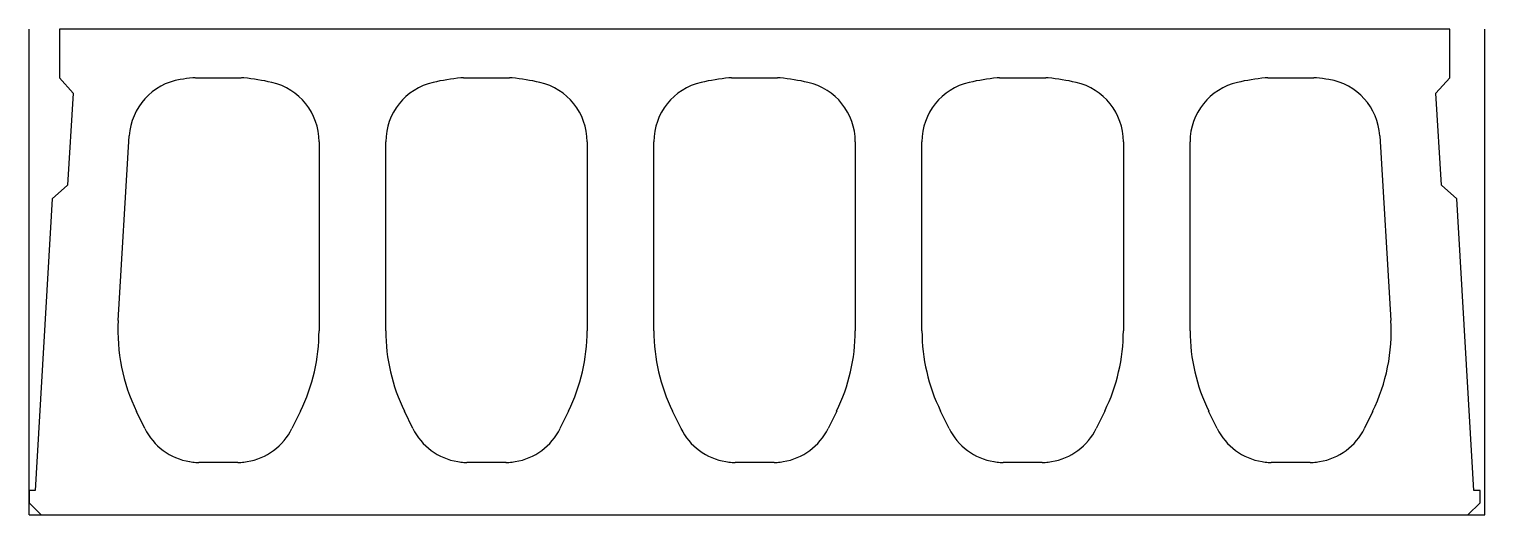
# Model space of a CAD drawing. Extents: x 0 to 1200, y 0 to 400.
import ezdxf

# ---------------------------------------------------------------- set-up
doc = ezdxf.new("R2010")
doc.units = 0
doc.layers.get('0').update_dxf_attribs({"linetype": 'CONTINUOUS'})

msp = doc.modelspace()

# ---------------------------------------------------------------- linework, layer by layer
at = {"linetype": 'CONTINUOUS'}
for p, q in [((0, 0), (0, 400)), ((1171, 400), (25, 400)), ((25, 400), (25, 360)), ((1171, 400), (25, 400)), ((25, 400), (25, 360)), ((1171, 360), (1171, 400)), ((1171, 360), (1171, 400)), ((1200, 0), (1200, 400)), ((25, 360), (36.3, 347.3)), ((25, 360), (36.3, 347.3)), ((137.1, 360), (156, 360)), ((156, 360), (174.9, 360)), ((358.1, 360), (395.9, 360)), ((579, 360), (617, 360)), ((800, 360), (838, 360)), ((1021, 360), (1040, 360)), ((1040, 360), (1059, 360)), ((1159.7, 347.3), (1171, 360)), ((1159.7, 347.3), (1171, 360)), ((36.3, 347.3), (31.7, 271.4)), ((36.3, 347.3), (31.7, 271.4)), ((1164.3, 271.4), (1159.7, 347.3)), ((1164.3, 271.4), (1159.7, 347.3)), ((73.5, 160.1), (82.5, 312.1)), ((1113.5, 312.1), (1122.5, 160.1)), ((239, 307.3), (239, 151.6)), ((294, 151.6), (294, 307.3)), ((460, 307.3), (460, 151.6)), ((515, 151.6), (515, 307.3)), ((681, 307.3), (681, 151.6)), ((736, 151.6), (736, 307.3)), ((902, 307.3), (902, 151.6)), ((957, 151.6), (957, 307.3)), ((31.7, 271.4), (19, 260.2)), ((31.7, 271.4), (19, 260.2)), ((1177, 260.2), (1164.3, 271.4)), ((1177, 260.2), (1164.3, 271.4)), ((19, 260.2), (5, 20)), ((19, 260.2), (5, 20)), ((1191, 20), (1177, 260.2)), ((1191, 20), (1177, 260.2)), ((95.4, 71.2), (88.5, 85.1)), ((223.7, 85.5), (216.6, 71.2)), ((316.4, 71.2), (309.3, 85.5)), ((444.7, 85.5), (437.6, 71.2)), ((537.4, 71.2), (530.3, 85.5)), ((665.7, 85.5), (658.6, 71.2)), ((758.4, 71.2), (751.3, 85.5)), ((886.7, 85.5), (879.6, 71.2)), ((979.4, 71.2), (972.3, 85.5)), ((1107.5, 85.1), (1100.6, 71.2)), ((156, 43), (139.9, 43)), ((172.1, 43), (156, 43)), ((393.1, 43), (360.9, 43)), ((614.1, 43), (581.9, 43)), ((835.1, 43), (802.9, 43)), ((1040, 43), (1023.9, 43)), ((1056.1, 43), (1040, 43)), ((5, 20), (0, 20)), ((0, 20), (0, 10)), ((5, 20), (0, 20)), ((0, 20), (0, 10)), ((1196, 20), (1191, 20)), ((1196, 20), (1191, 20)), ((1196, 10), (1196, 20)), ((1196, 10), (1196, 20)), ((0, 10), (10, 0)), ((0, 10), (10, 0)), ((0, 0), (1200, 0)), ((10, 0), (1186, 0)), ((10, 0), (1186, 0)), ((1186, 0), (1196, 10)), ((1186, 0), (1196, 10))]:
    msp.add_line(p, q, dxfattribs=at)
for centre, radius, start, end in [((137, 340), 20, 89.9849, 96.012), ((175, 340), 20, 83.988, 90.0151), ((358, 340), 20, 89.9849, 96.012), ((396, 340), 20, 83.988, 90.0151), ((579, 340), 20, 89.9849, 96.012), ((617, 340), 20, 83.988, 90.0151), ((800, 340), 20, 89.9849, 96.012), ((838, 340), 20, 83.988, 90.0151), ((1021, 340), 20, 89.9849, 96.012), ((1059, 340), 20, 83.988, 90.0151), ((132.5, 309.1), 50, 99.0341, 176.5834), ((156, 161), 200, 96.0532, 99.0417), ((156, 161), 200, 77.289, 83.9565), ((189, 307.3), 50, 359.9943, 77.291), ((344, 307.3), 50, 102.709, 180.0057), ((377, 161), 200, 96.0435, 102.711), ((377, 161), 200, 77.289, 83.9565), ((410, 307.3), 50, 359.9943, 77.291), ((565, 307.3), 50, 102.709, 180.0057), ((598, 161), 200, 96.0435, 102.711), ((598, 161), 200, 77.289, 83.9565), ((631, 307.3), 50, 359.9943, 77.291), ((786, 307.3), 50, 102.709, 180.0057), ((819, 161), 200, 96.0435, 102.711), ((819, 161), 200, 77.289, 83.9565), ((852, 307.3), 50, 359.9943, 77.291), ((1007, 307.3), 50, 102.709, 180.0057), ((1040, 161), 200, 96.0435, 102.711), ((1040, 161), 200, 80.9583, 83.9468), ((1063.5, 309.1), 50, 3.4166, 80.9659), ((223.2, 151.2), 150, 176.5847, 206.1439), ((972.8, 151.2), 150, 333.8561, 3.4153), ((89, 151.6), 150, 333.8617, 0.0035), ((444, 151.6), 150, 179.9965, 206.1383), ((310, 151.6), 150, 333.8617, 0.0035), ((665, 151.6), 150, 179.9965, 206.1383), ((531, 151.6), 150, 333.8617, 0.0035), ((886, 151.6), 150, 179.9965, 206.1383), ((752, 151.6), 150, 333.8617, 0.0035), ((1107, 151.6), 150, 179.9965, 206.1383), ((140.2, 93.2), 50, 206.1343, 260.9229), ((171.8, 93.2), 50, 279.0771, 333.8657), ((361.2, 93.2), 50, 206.1343, 260.9229), ((392.8, 93.2), 50, 279.0771, 333.8657), ((582.2, 93.2), 50, 206.1343, 260.9229), ((613.8, 93.2), 50, 279.0771, 333.8657), ((803.2, 93.2), 50, 206.1343, 260.9229), ((834.8, 93.2), 50, 279.0771, 333.8657), ((1024.2, 93.2), 50, 206.1343, 260.9229), ((1055.8, 93.2), 50, 279.0771, 333.8657), ((156, 192), 150, 260.9393, 262.8954), ((139.9, 63), 20, 262.9776, 270.0999), ((172.1, 63), 20, 269.9001, 277.0224), ((156, 192), 150, 277.1046, 279.0607), ((377, 192), 150, 260.9393, 262.8954), ((360.9, 63), 20, 262.9776, 270.0999), ((393.1, 63), 20, 269.9001, 277.0224), ((377, 192), 150, 277.1046, 279.0607), ((598, 192), 150, 260.9393, 262.8954), ((581.9, 63), 20, 262.9776, 270.0999), ((614.1, 63), 20, 269.9001, 277.0224), ((598, 192), 150, 277.1046, 279.0607), ((819, 192), 150, 260.9393, 262.8954), ((802.9, 63), 20, 262.9776, 270.0999), ((835.1, 63), 20, 269.9001, 277.0224), ((819, 192), 150, 277.1046, 279.0607), ((1040, 192), 150, 260.9393, 262.8954), ((1023.9, 63), 20, 262.9776, 270.0999), ((1056.1, 63), 20, 269.9001, 277.0224), ((1040, 192), 150, 277.1046, 279.0607)]:
    msp.add_arc(centre, radius, start, end, dxfattribs=at)

doc.saveas('drawing.dxf')
